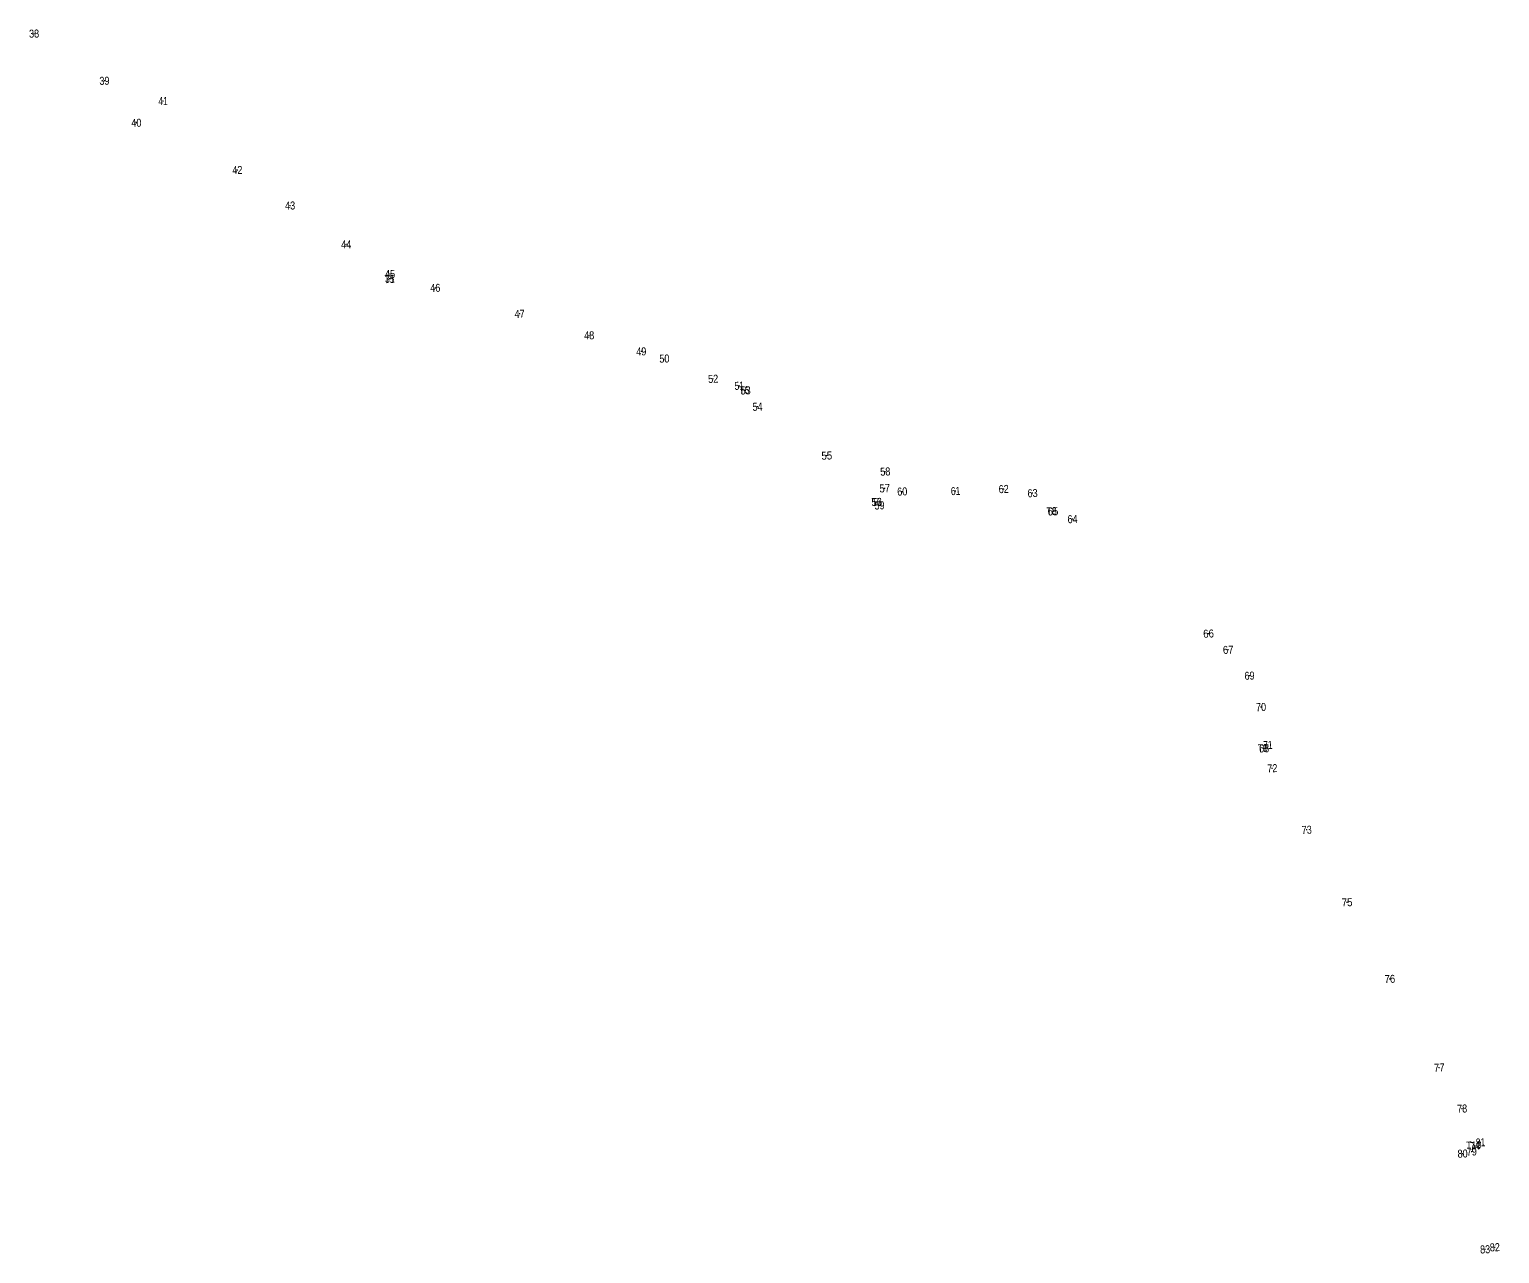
# Model space of a CAD drawing. Header units: metres. Extents: x 542696 to 545216, y 1823513 to 1835687.
# Drawn here: x 543609 to 544527, y 1834193 to 1834958 of the extents above; entities that cross this region are included whole.
import ezdxf
from ezdxf.enums import TextEntityAlignment as Align

# ---------------------------------------------------------------- set-up
doc = ezdxf.new("R2010")
doc.units = ezdxf.units.M
doc.header["$LTSCALE"] = 2
doc.layers.add('11', color=7, linetype='Continuous', lineweight=13)
doc.layers.add('12', color=7, linetype='Continuous')

msp = doc.modelspace()

# ---------------------------------------------------------------- linework, layer by layer
at = {"layer": '11'}
for p, q in [((543612.12, 1834954.91), (543611.49, 1834954.89)), ((543611.8, 1834954.58), (543611.79, 1834955.21)), ((543656.08, 1834925.44), (543655.46, 1834925.43)), ((543655.78, 1834925.13), (543655.76, 1834925.76)), ((543692.69, 1834912.73), (543692.06, 1834912.72)), ((543692.39, 1834912.42), (543692.38, 1834913.04)), ((543676.01, 1834899.18), (543675.38, 1834899.17)), ((543675.7, 1834898.87), (543675.68, 1834899.49)), ((543739.09, 1834869.72), (543738.46, 1834869.71)), ((543738.77, 1834869.4), (543738.76, 1834870.02)), ((543772.06, 1834847.53), (543771.44, 1834847.52)), ((543771.75, 1834847.22), (543771.74, 1834847.85)), ((543807.1, 1834823.26), (543806.48, 1834823.24)), ((543806.8, 1834822.94), (543806.78, 1834823.57)), ((543834.29, 1834801.8), (543833.67, 1834801.79)), ((543834.51, 1834804.77), (543833.88, 1834804.76)), ((543833.99, 1834801.47), (543833.98, 1834802.1)), ((543834.2, 1834804.46), (543834.18, 1834805.08)), ((543862.75, 1834796.14), (543862.13, 1834796.13)), ((543862.44, 1834795.82), (543862.43, 1834796.44)), ((543915.41, 1834779.91), (543914.79, 1834779.9)), ((543915.1, 1834779.59), (543915.09, 1834780.22)), ((543958.87, 1834766.47), (543958.25, 1834766.46)), ((543958.57, 1834766.16), (543958.56, 1834766.78)), ((543991.43, 1834756.41), (543990.8, 1834756.4)), ((543991.12, 1834756.09), (543991.11, 1834756.71)), ((544005.48, 1834751.04), (544004.85, 1834751.02)), ((544005.17, 1834750.71), (544005.15, 1834751.33)), ((544036.3, 1834739.32), (544035.68, 1834739.3)), ((544036, 1834739), (544035.97, 1834739.62)), ((544052.57, 1834735), (544051.95, 1834734.98)), ((544052.27, 1834734.66), (544052.24, 1834735.29)), ((544056.53, 1834732.07), (544055.91, 1834732.05)), ((544056.24, 1834731.74), (544056.22, 1834732.37)), ((544063.99, 1834721.92), (544063.37, 1834721.9)), ((544063.69, 1834721.6), (544063.66, 1834722.22)), ((544107.24, 1834691.39), (544106.62, 1834691.37)), ((544106.95, 1834691.07), (544106.92, 1834691.69)), ((544143.8, 1834681.42), (544143.17, 1834681.38)), ((544143.51, 1834681.08), (544143.48, 1834681.71)), ((544143.43, 1834670.96), (544142.8, 1834670.94)), ((544143.13, 1834670.64), (544143.11, 1834671.26)), ((544154.39, 1834668.96), (544153.77, 1834668.94)), ((544154.1, 1834668.63), (544154.08, 1834669.25)), ((544187.73, 1834669.27), (544187.1, 1834669.24)), ((544187.42, 1834668.94), (544187.4, 1834669.57)), ((544217.77, 1834670.5), (544217.15, 1834670.47)), ((544217.48, 1834670.16), (544217.45, 1834670.79)), ((544235.78, 1834667.92), (544235.17, 1834667.9)), ((544235.49, 1834667.61), (544235.47, 1834668.23)), ((544138.47, 1834662.42), (544137.85, 1834662.4)), ((544138.17, 1834662.11), (544138.14, 1834662.74)), ((544140.19, 1834660.27), (544139.56, 1834660.24)), ((544139.88, 1834659.94), (544139.86, 1834660.56)), ((544248.56, 1834656.56), (544247.95, 1834656.53)), ((544248.27, 1834656.24), (544248.24, 1834656.86)), ((544260.8, 1834651.71), (544260.18, 1834651.69)), ((544260.49, 1834651.39), (544260.47, 1834652.02)), ((544345.74, 1834580.21), (544345.11, 1834580.19)), ((544345.42, 1834579.88), (544345.4, 1834580.5)), ((544358.01, 1834570.1), (544357.39, 1834570.08)), ((544357.72, 1834569.78), (544357.7, 1834570.4)), ((544371.35, 1834553.94), (544370.72, 1834553.91)), ((544371.05, 1834553.61), (544371.02, 1834554.24)), ((544378.51, 1834534.34), (544377.89, 1834534.32)), ((544378.22, 1834534.03), (544378.19, 1834534.65)), ((544380.43, 1834508.56), (544379.81, 1834508.54)), ((544380.13, 1834508.24), (544380.11, 1834508.86)), ((544382.85, 1834510.67), (544382.23, 1834510.65)), ((544382.55, 1834510.34), (544382.53, 1834510.96)), ((544385.56, 1834496.13), (544384.94, 1834496.11)), ((544385.27, 1834495.81), (544385.23, 1834496.43)), ((544407.07, 1834457.69), (544406.44, 1834457.67)), ((544406.77, 1834457.37), (544406.75, 1834458)), ((544432.27, 1834412.41), (544431.65, 1834412.39)), ((544431.97, 1834412.09), (544431.94, 1834412.71)), ((544458.98, 1834364.57), (544458.36, 1834364.55)), ((544458.68, 1834364.25), (544458.66, 1834364.87)), ((544489.84, 1834309.21), (544489.23, 1834309.18)), ((544489.55, 1834308.88), (544489.53, 1834309.51)), ((544504.15, 1834283.61), (544503.52, 1834283.58)), ((544503.84, 1834283.28), (544503.82, 1834283.9)), ((544512.23, 1834260.29), (544511.62, 1834260.27)), ((544511.94, 1834259.97), (544511.92, 1834260.59)), ((544515.63, 1834262.48), (544515.01, 1834262.45)), ((544515.34, 1834262.16), (544515.32, 1834262.78)), ((544504.44, 1834255.5), (544503.82, 1834255.48)), ((544504.14, 1834255.17), (544504.11, 1834255.79)), ((544510.15, 1834256.77), (544509.52, 1834256.75)), ((544509.84, 1834256.45), (544509.82, 1834257.07)), ((544518.49, 1834195.71), (544517.87, 1834195.68)), ((544518.2, 1834195.39), (544518.18, 1834196.02)), ((544524.57, 1834196.98), (544523.95, 1834196.96)), ((544524.28, 1834196.67), (544524.25, 1834197.29))]:
    msp.add_line(p, q, dxfattribs=at)

# ---------------------------------------------------------------- texts
at = {"layer": '12'}
for s, rotation, width, p in [('38', 1.193, 0.85, (543611.903, 1834952.397)), ('39', 1.193, 0.85, (543655.868, 1834922.936)), ('41', 1.193, 0.8, (543692.483, 1834910.232)), ('40', 1.193, 0.85, (543675.793, 1834896.677)), ('42', 1.193, 0.85, (543738.873, 1834867.217)), ('43', 1.193, 0.85, (543771.853, 1834845.027)), ('44', 1.193, 0.85, (543806.888, 1834820.756)), ('T5 ', 1.193, 0.8, (543834.668, 1834799.101)), ('45', 1.193, 0.85, (543834.293, 1834802.268)), ('31', 1.193, 0.8, (543834.093, 1834799.292)), ('46', 1.193, 0.85, (543862.548, 1834793.638)), ('47', 1.193, 0.85, (543915.203, 1834777.408)), ('48', 1.193, 0.85, (543958.673, 1834763.967)), ('49', 1.193, 0.85, (543991.208, 1834753.906)), ('50', 1.193, 0.85, (544005.623, 1834749.457)), ('52', 2.241, 0.85, (544036.177, 1834736.817)), ('51', 2.241, 0.8, (544052.457, 1834732.488)), ('T6 ', 2.241, 0.8, (544056.252, 1834729.704)), ('53', 2.241, 0.85, (544056.427, 1834729.567)), ('54', 2.241, 0.85, (544063.872, 1834719.416)), ('55', 2.241, 0.9, (544107.127, 1834688.889)), ('58', 2.241, 0.85, (544143.687, 1834678.907)), ('57', 2.241, 0.9, (544143.317, 1834668.449)), ('62', 2.241, 0.85, (544217.657, 1834667.987)), ('T7 ', 2.241, 0.8, (544139.052, 1834659.884)), ('56', 2.241, 0.9, (544138.362, 1834659.919)), ('60', 2.241, 0.85, (544154.287, 1834666.457)), ('61', 2.241, 0.8, (544187.607, 1834666.768)), ('63', 2.241, 0.85, (544235.677, 1834665.417)), ('59', 2.241, 0.85, (544140.072, 1834657.756)), ('T8 ', 2.241, 0.8, (544248.352, 1834654.164)), ('65', 2.241, 0.9, (544248.447, 1834654.049)), ('64', 2.241, 0.85, (544260.672, 1834649.206)), ('66', 2.241, 0.9, (544345.612, 1834577.709)), ('67', 2.241, 0.9, (544357.907, 1834567.599)), ('69', 2.241, 0.85, (544371.222, 1834551.436)), ('70', 2.241, 0.85, (544378.397, 1834531.837)), ('T9 ', 2.241, 0.8, (544380.242, 1834506.204)), ('68', 2.241, 0.85, (544380.317, 1834506.057)), ('71', 2.241, 0.8, (544382.737, 1834508.158)), ('72', 2.241, 0.85, (544385.447, 1834493.627)), ('73', 2.241, 0.85, (544406.957, 1834455.187)), ('75', 2.241, 0.9, (544432.157, 1834409.909)), ('76', 2.241, 0.9, (544458.872, 1834362.069)), ('77', 2.241, 0.9, (544489.737, 1834306.709)), ('78', 2.241, 0.85, (544504.027, 1834281.097)), ('T10 ', 2.241, 0.8, (544512.027, 1834258.165)), ('74', 2.241, 0.85, (544512.122, 1834257.786)), ('81', 2.241, 0.8, (544515.517, 1834259.968)), ('80', 2.241, 0.85, (544504.327, 1834252.987)), ('79', 2.241, 0.85, (544510.022, 1834254.266)), ('83', 2.241, 0.85, (544518.387, 1834193.197)), ('82', 2.241, 0.85, (544524.457, 1834194.477))]:
    msp.add_text(s, height=5, rotation=rotation, dxfattribs=dict(at, width=width)).set_placement(p, align=Align.CENTER)

doc.saveas('drawing.dxf')
